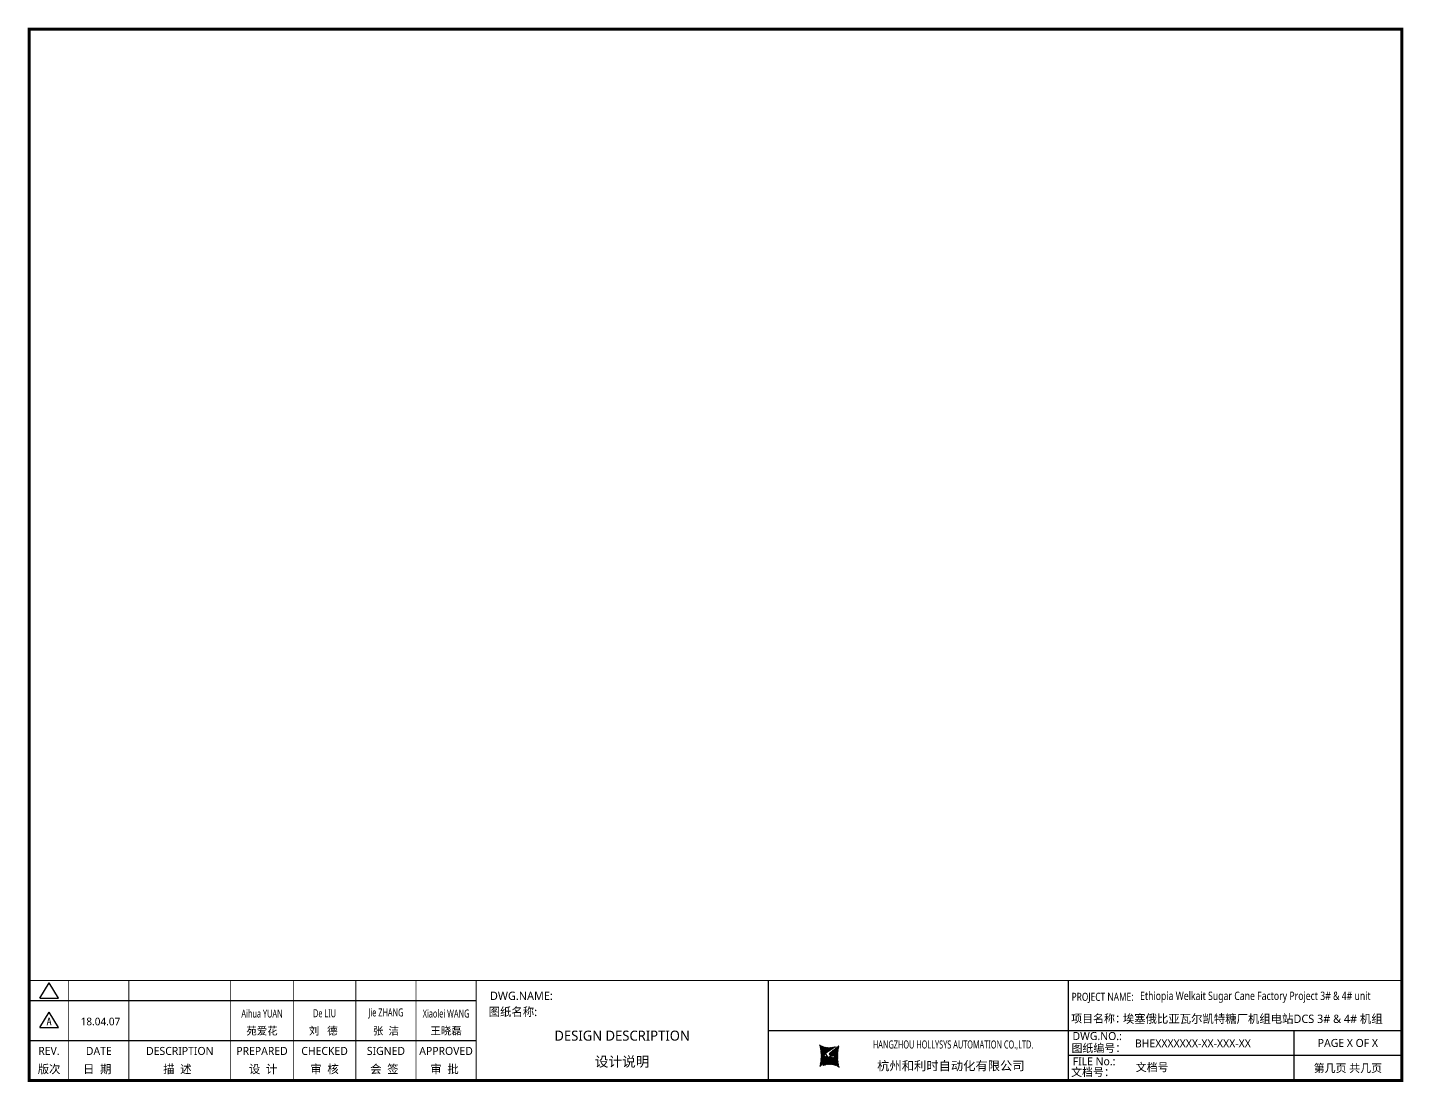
# Model space of a CAD drawing. Extents: x -29235853 to 12372, y -15815523 to 7212.
# Drawn here: x -29235853 to -11158536, y -15815523 to -1957450 of the extents above; entities that cross this region are included whole.
import ezdxf
from ezdxf.enums import TextEntityAlignment as Align
from ezdxf.lldxf.tags import DXFTag

# ---------------------------------------------------------------- set-up
doc = ezdxf.new("R2010")
doc.units = 0
doc.header["$LTSCALE"] = 10
doc.header["$MEASUREMENT"] = 0
doc.layers.get('0').update_dxf_attribs({"linetype": 'CONTINUOUS'})
doc.layers.add('t', color=1, linetype='CONTINUOUS')
doc.layers.add('标准图框及表格', color=7, linetype='CONTINUOUS')
doc.styles.add('HZ', font='arial.ttf')
doc.styles.get("Standard").update_dxf_attribs({"font": '', "width": 0.65})
doc.styles.add('微软雅黑', font='')
doc.styles.get('Standard').set_extended_font_data('SimSun')
doc.styles.get('微软雅黑').set_extended_font_data('Microsoft YaHei')
tags = doc.linetypes.add('CENTER', pattern=[0.6, 0.375, -0.075, 0.075, -0.075]).pattern_tags.tags
tags[10:11] = [DXFTag(74, 4), DXFTag(75, 0), DXFTag(340, '0'), DXFTag(46, 1.0), DXFTag(50, 0.0), DXFTag(44, 0.0), DXFTag(45, 0.0)]
tags[8:9] = [DXFTag(74, 4), DXFTag(75, 0), DXFTag(340, '0'), DXFTag(46, 1.0), DXFTag(50, 0.0), DXFTag(44, 0.0), DXFTag(45, 0.0)]
tags[6:7] = [DXFTag(74, 4), DXFTag(75, 0), DXFTag(340, '0'), DXFTag(46, 1.0), DXFTag(50, 0.0), DXFTag(44, 0.0), DXFTag(45, 0.0)]
tags[4:5] = [DXFTag(74, 4), DXFTag(75, 0), DXFTag(340, '0'), DXFTag(46, 1.0), DXFTag(50, 0.0), DXFTag(44, 0.0), DXFTag(45, 0.0)]
pattern_1 = [(45, (0, 0), (-0.736262898216564, 0.7362628982165641), [])]

# ---------------------------------------------------------------- blocks, each defined once
blk = doc.blocks.new('图框-中英文.180408')
at = {"layer": '标准图框及表格'}
h = blk.add_hatch(dxfattribs=at)
h.set_pattern_fill('ANSI31', color=5, scale=8.329863809039892, style=0)
h.set_pattern_definition(pattern_1)
edge = h.paths.add_edge_path()
edge.add_arc((2399.257256036391, -2998.153851416566), 55.18534773488954, 238.1092081981581, 291.6531626184834)
edge.add_line((2419.619937407027, -3049.445018414634), (2388.525499730735, -3070.242821799802))
edge.add_arc((2238.907377712399, -3078.328790578547), 135.3602868968974, 346.3915348661821, 374.2500326978034)
edge.add_line((2370.467593623529, -3110.177132109857), (2397.50623789792, -3087.85242802291))
edge.add_line((2391.339199201146, -3080.281448750429), (2396.143986595598, -3080.898839897796))
edge.add_spline(control_points=[(2397.470018868538, -3087.887634953957), (2398.35948137939, -3087.023080631327), (2399.970992452319, -3085.456697735681), (2399.869182150054, -3081.252294174519), (2397.426500162081, -3081.012803431273), (2396.121921064187, -3080.884897048199)], knot_values=[0, 0, 0, 0, 6.844331067525468, 12.40042740766005, 18.76924275352248, 18.76924275352248, 18.76924275352248, 18.76924275352248], weights=[1, 1, 1, 1, 1, 1], degree=3, periodic=0)
edge.add_spline(control_points=[(2388.515363058686, -3070.265433304907), (2387.789374929038, -3070.86905758363), (2386.478198365832, -3071.959237952229), (2385.544096281083, -3073.38263759949), (2385.127199159644, -3074.017912079413)], knot_values=[0, 0, 0, 0, 5.253673658024614, 9.488438564008057, 9.488438564008057, 9.488438564008057, 9.488438564008057], weights=[1, 1, 1, 1, 1], degree=3, periodic=0)
edge.add_spline(control_points=[(2386.272665588534, -3072.281716856574), (2385.721471206634, -3072.905523096015), (2384.632427465753, -3074.386714445929), (2384.912828655535, -3077.72895088909), (2387.858851342782, -3079.895552619193), (2390.185443934519, -3080.145534927004), (2391.314573401905, -3080.266855002868)], knot_values=[10.66597461496156, 10.66597461496156, 10.66597461496156, 10.66597461496156, 18.97770399508879, 28.89455822145742, 41.119553648298, 52.64692538081317, 52.64692538081317, 52.64692538081317, 52.64692538081317], weights=[1, 1, 1, 1, 1, 1, 1], degree=3, periodic=0)
h = blk.add_hatch(dxfattribs=at)
h.set_pattern_fill('ANSI31', color=3, scale=8.329863809039892, style=0)
h.set_pattern_definition(pattern_1)
edge = h.paths.add_edge_path()
edge.add_line((2402.469732125144, -3075.776359090531), (2407.706041465404, -3076.440586092609))
edge.add_spline(control_points=[(2401.044493204623, -3068.769946203269), (2400.155030693568, -3069.634500525768), (2398.543519620813, -3071.200883421574), (2398.645329922932, -3075.40528698259), (2401.088011911052, -3075.644777725895), (2402.392591008975, -3075.772684108895)], knot_values=[0, 0, 0, 0, 6.844331067526932, 12.40042740766158, 18.76924275352342, 18.76924275352342, 18.76924275352342, 18.76924275352342], weights=[1, 1, 1, 1, 1, 1], degree=3, periodic=0)
edge.add_line((2428.046918449632, -3046.480449047325), (2401.008274175249, -3068.805153134272))
edge.add_spline(control_points=[(2412.625169549749, -3083.918607966574), (2413.015644598316, -3083.422785431954), (2413.86377905187, -3082.052674005965), (2413.601683417044, -3078.928630268005), (2410.655660730175, -3076.762028538062), (2408.329068138031, -3076.512046230251), (2407.199938671052, -3076.390726154226)], knot_values=[12.65408913243743, 12.65408913243743, 12.65408913243743, 12.65408913243743, 18.97770399508879, 28.89455822145742, 41.119553648298, 52.64692538081317, 52.64692538081317, 52.64692538081317, 52.64692538081317], weights=[1, 1, 1, 1, 1, 1, 1], degree=3, periodic=0)
edge.add_line((2411.626283690712, -3084.975693399283), (2412.781242849298, -3083.732051979769))
edge.add_line((2410.021343801694, -3086.399138189481), (2411.626283690712, -3084.975693399414))
edge.add_line((2378.894574665755, -3107.212562742519), (2409.989012342048, -3086.414759357351))
edge.add_arc((2399.257256036391, -3158.503729740543), 55.18534773488965, 58.10920819815809, 111.6531626184834)
edge.add_arc((2559.607134360383, -3078.328790578547), 135.360286896897, 166.3915348661823, 194.2500326978024)
at = {"color": 7}
for p, q in [((2215.642035047145, -2851.581424744189), (2215.642035047145, -3151.581424744189)), ((3115.642035047145, -2851.581424744189), (3115.642035047145, -3151.581424744189)), ((0, -2911.581424744189), (1340.158172602998, -2911.581424744189)), ((2215.642035047145, -3001.581424744189), (3115.642035047145, -3001.581424744189)), ((3115.642035047145, -3001.581424744189), (4115.642035047145, -3001.581424744189)), ((3791.785572043125, -3001.581424744189), (3791.785572043125, -3151.581424744189)), ((0, -3031.581424744189), (1340.158172602998, -3031.581424744189)), ((4115.642035047145, -3076.581424744189), (3115.642035047145, -3076.581424744189))]:
    blk.add_line(p, q, dxfattribs=at)
at = {"color": 7, "const_width": 3}
blk.add_lwpolyline([(4115.642035047145, -2851.581424744189), (0, -2851.581424744189)], dxfattribs=at)
at = {"layer": 't', "color": 7}
for p, q in [((31.94938321653171, -2904.992613363662), (59.89920926059131, -2859.122325316828)), ((87.8490353046218, -2904.992613363662), (59.89920926059131, -2859.122325316828)), ((31.94938321653171, -2904.992613363662), (87.8490353046218, -2904.992613363662)), ((31.94938321653171, -2992.977239491032), (59.89920926059131, -2947.106951444141)), ((87.8490353046218, -2992.977239491032), (59.89920926059131, -2947.106951444141)), ((31.94938321653171, -2992.977239491032), (87.8490353046218, -2992.977239491032))]:
    blk.add_line(p, q, dxfattribs=at)
at = {"layer": 't', "color": 7, "const_width": 9.61519705431492}
blk.add_lwpolyline([(4115.642035047145, -3151.581424744189), (4115.642035047145, 0), (0, 0), (0, -3151.581424744189)], close=True, dxfattribs=at)
at = {"layer": 't', "color": 7, "const_width": 2.40379926357873}
for points in [[(118.7653193609731, -2852.783324375967), (118.7653193609731, -3151.581424744189)], [(299.0502641293569, -2852.783324375967), (299.0502641293569, -3151.581424744189)], [(604.3883150879992, -2852.783324375967), (604.3883150879992, -3156.41304604568)], [(791.9882990770857, -2852.783324375967), (791.9882990770857, -3156.41304604568)], [(979.588283066143, -2852.783324375967), (979.588283066143, -3156.41304604568)], [(1159.873227834585, -2852.783324375967), (1159.873227834585, -3156.41304604568)], [(1340.158172602998, -2852.783324375967), (1340.158172602998, -3156.41304604568)]]:
    blk.add_lwpolyline(points, dxfattribs=at)
at = {"color": 7, "linetype": 'CENTER', "style": '微软雅黑'}
for s, height, p in [('项目名称：', 24, (3124.400708290763, -2978.08435632446)), ('图纸编号：', 24, (3125.2212882557, -3066.664538382978)), ('杭州和利时自动化有限公司', 27, (2542.549152440595, -3121.114498389041)), ('文档号：', 24, (3124.032392707933, -3138.728717091954))]:
    blk.add_text(s, height=height, dxfattribs=at).set_placement(p)
at = {"color": 7, "style": '微软雅黑', "flags": 8}
for tag, p, height in [('DWG.NAME:', (1381.636459220965, -2910.37952511241), 25), ('DWG.NO.:', (3128.186172261583, -3030.402470643486), 24), ('图纸编号', (3315.362718925957, -3052.404678158069), 24), ('FILENO.:', (3128.672545599984, -3106.104124450346), 24), ('文档号', (3317.726365529132, -3124.132485953713), 24)]:
    blk.add_attdef(tag, p, '', height=height, dxfattribs=at)
at = {"color": 7, "style": '微软雅黑', "width": 0.8, "flags": 8}
for tag, p, height in [('PROJECT_NAME', (3330.905957438157, -2910.329193483971), 25), ('PROJECTNAME:', (3125.480185663539, -2912.807924402037), 24)]:
    blk.add_attdef(tag, p, '', height=height, dxfattribs=at)
at = {"color": 7, "flags": 8}
blk.add_attdef('A', text='', height=23, dxfattribs=at).set_placement((59.89920926059131, -2974.881554149018), align=Align.MIDDLE)
at = {"color": 7, "style": '微软雅黑', "flags": 8}
for tag, height, p in [('设计时间', 23, (213.8658221408186, -2974.881554149018)), ('刘仁', 23, (698.1883070825425, -3002.188376027443)), ('王姝芬', 23, (885.7882910716289, -3002.188376027443)), ('侯方', 23, (1069.730755450379, -3002.188376027443)), ('李丹丹', 23, (1250.015700218792, -3002.188376027443)), ('#10STATIONONTROLCABINETCOVER', 30, (1777.900103825072, -3017.182374560078)), ('REV.', 24, (59.38265968048654, -3063.048954873535)), ('DATE', 24, (208.907791745165, -3063.048954873535)), ('DESCRIPTION', 24, (451.7192896086781, -3063.048954873535)), ('PREPARED', 24, (698.1883070825425, -3063.048954873535)), ('CHECKED', 24, (885.7882910716144, -3063.048954873535)), ('SIGNED', 24, (1069.730755450364, -3063.048954873535)), ('APPROVED', 24, (1250.015700218792, -3063.048954873535)), ('PAGEXOFX', 24, (3953.713803545135, -3039.081424744189)), ('图纸名称', 30, (1777.900103825072, -3094.695064044037)), ('第几页共几页', 24, (3953.713803545135, -3114.081424744189))]:
    blk.add_attdef(tag, text='', height=height, dxfattribs=at).set_placement(p, align=Align.MIDDLE)
at = {"color": 7, "style": '微软雅黑', "width": 0.7, "flags": 8}
for tag, p in [('RENLIU', (698.1883070825425, -2950.380597809435)), ('SHUFENWANG', (885.7882910716289, -2950.380597809435)), ('FANGHOU', (1069.730755450379, -2950.380597809435)), ('DANDANLI', (1250.015700218792, -2950.380597809435)), ('HANGZHOUHOLLYSYSAUTOMATIONCO.,LTD.', (2770.082304289484, -3045.714803244191))]:
    blk.add_attdef(tag, text='', height=24, dxfattribs=at).set_placement(p, align=Align.MIDDLE)
at = {"color": 7, "style": '微软雅黑', "flags": 8}
for tag, p in [('图纸名称:', (1377.81237181677, -2965.923337057193)), ('项目名称', (3279.060043926354, -2986.764379690278))]:
    blk.add_attdef(tag, text='', height=25, dxfattribs=at).set_placement(p, align=Align.BOTTOM_LEFT)
at = {"layer": 't', "color": 7, "style": '微软雅黑'}
for s, p in [('版次', (59.89920926059131, -3117.600441270843)), ('日  期', (204.1999693705875, -3117.600441270843)), ('描  述', (444.4895954714448, -3117.600441270843)), ('设  计', (701.4970341851513, -3117.600441270843)), ('审  核', (885.5947788425256, -3117.600441270843)), ('会  签', (1065.022933075787, -3117.600441270843)), ('审  批', (1245.3078778442, -3117.600441270843))]:
    blk.add_text(s, height=25, dxfattribs=at).set_placement(p, align=Align.MIDDLE_CENTER)
at = {"layer": '标准图框及表格', "color": 5, "style": 'HZ'}
for s, p in [('pgqh', (2373.884875617339, -3059.677228196226)), ('hollilas', (2374.051901626051, -3085.968484618272))]:
    blk.add_text(s, height=5.205656721233694, dxfattribs=at).set_placement(p)
at = {"layer": '标准图框及表格', "color": 3, "style": 'HZ'}
for s, height, p in [('auto', 8.676094535389492, (2400.907127263781, -3074.200036411981)), ('hollysys', 4.338047267694746, (2402.5381050141, -3099.731461394062))]:
    blk.add_text(s, height=height, dxfattribs=at).set_placement(p)

msp = doc.modelspace()

# ---------------------------------------------------------------- block references
at = {"color": 1, "lineweight": -2}
ref = msp.add_blockref('图框-中英文.180408', (-29214785.45651344, -1978517.690931242), dxfattribs=dict(at, xscale=4382.10669631388, yscale=4382.10669631388, zscale=4382.10669631388))
ref.add_attrib('第几页共几页', '第几页 共几页', dxfattribs={"color": 7, "height": 105170.5607115331, "style": '微软雅黑'}).set_placement((-11889189.72268968, -15624754.75516942), align=Align.MIDDLE)
ref.add_attrib('图纸编号', 'BHEXXXXXXX-XX-XXX-XX', (-14686512.28519861, -15354480.67094753), dxfattribs={"color": 7, "height": 105170.5607115331, "style": '微软雅黑'})
ref.add_attrib('文档号', '文档号', (-14676154.53359112, -15668799.57780074), dxfattribs={"color": 7, "height": 105170.5607115331, "style": '微软雅黑'})
ref.add_attrib('图纸名称', '设计说明', dxfattribs={"color": 7, "height": 131463.2008894164, "style": '微软雅黑'}).set_placement((-21423837.50616445, -15539801.65412813), align=Align.MIDDLE)
ref.add_attrib('刘仁', '苑爱花', dxfattribs={"color": 7, "height": 100788.4540152192, "style": '微软雅黑'}).set_placement((-26155249.80075898, -15134427.47711679), align=Align.MIDDLE)
ref.add_attrib('王姝芬', '刘   德 ', dxfattribs={"color": 7, "height": 100788.4540152192, "style": '微软雅黑'}).set_placement((-25333166.65469202, -15134427.47711679), align=Align.MIDDLE)
ref.add_attrib('侯方', '张  洁', dxfattribs={"color": 7, "height": 100788.4540152192, "style": '微软雅黑'}).set_placement((-24527111.14980143, -15134427.47711679), align=Align.MIDDLE)
ref.add_attrib('李丹丹', '王晓磊', dxfattribs={"color": 7, "height": 100788.4540152192, "style": '微软雅黑'}).set_placement((-23737083.28608719, -15134427.47711679), align=Align.MIDDLE)
ref.add_attrib('设计时间', '18.04.07', dxfattribs={"color": 7, "height": 100788.4540152192, "style": '微软雅黑'}).set_placement((-28277602.60519748, -15014766.0701083), align=Align.MIDDLE)
ref.add_attrib('A', 'A', dxfattribs={"color": 7, "height": 100788.4540152192}).set_placement((-28952300.73050869, -15014766.0701083), align=Align.MIDDLE)
ref.add_attrib('REV.', 'REV.', dxfattribs={"color": 7, "height": 105170.5607115331, "style": '微软雅黑'}).set_placement((-28954564.30588265, -15401125.02721979), align=Align.MIDDLE)
ref.add_attrib('DATE', 'DATE', dxfattribs={"color": 7, "height": 105170.5607115331, "style": '微软雅黑'}).set_placement((-28299329.2233948, -15401125.02721979), align=Align.MIDDLE)
ref.add_attrib('DESCRIPTION', 'DESCRIPTION', dxfattribs={"color": 7, "height": 105170.5607115331, "style": '微软雅黑'}).set_placement((-27235303.3326651, -15401125.02721979), align=Align.MIDDLE)
ref.add_attrib('PREPARED', 'PREPARED', dxfattribs={"color": 7, "height": 105170.5607115331, "style": '微软雅黑'}).set_placement((-26155249.80075898, -15401125.02721979), align=Align.MIDDLE)
ref.add_attrib('CHECKED', 'CHECKED', dxfattribs={"color": 7, "height": 105170.5607115331, "style": '微软雅黑'}).set_placement((-25333166.65469209, -15401125.02721979), align=Align.MIDDLE)
ref.add_attrib('SIGNED', 'SIGNED', dxfattribs={"color": 7, "height": 105170.5607115331, "style": '微软雅黑'}).set_placement((-24527111.14980149, -15401125.02721979), align=Align.MIDDLE)
ref.add_attrib('APPROVED', 'APPROVED', dxfattribs={"color": 7, "height": 105170.5607115331, "style": '微软雅黑'}).set_placement((-23737083.28608719, -15401125.02721979), align=Align.MIDDLE)
ref.add_attrib('RENLIU', 'Aihua YUAN', dxfattribs={"color": 7, "height": 105170.5607115331, "style": '微软雅黑', "width": 0.6999999999999998}).set_placement((-26155249.80075898, -14907400.26526652), align=Align.MIDDLE)
ref.add_attrib('SHUFENWANG', 'De LIU', dxfattribs={"color": 7, "height": 105170.5607115331, "style": '微软雅黑', "width": 0.6999999999999998}).set_placement((-25333166.65469202, -14907400.26526652), align=Align.MIDDLE)
ref.add_attrib('FANGHOU', 'Jie ZHANG', dxfattribs={"color": 7, "height": 105170.5607115331, "style": '微软雅黑', "width": 0.6999999999999998}).set_placement((-24527111.14980143, -14907400.26526652), align=Align.MIDDLE)
ref.add_attrib('DANDANLI', 'Xiaolei WANG', dxfattribs={"color": 7, "height": 105170.5607115331, "style": '微软雅黑', "width": 0.6999999999999998}).set_placement((-23737083.28608719, -14907400.26526652), align=Align.MIDDLE)
ref.add_attrib('DWG.NAME:', 'DWG.NAME:', (-23160307.07668985, -14732111.29674115), dxfattribs={"color": 7, "height": 109552.667407847, "style": '微软雅黑'})
ref.add_attrib('#10STATIONONTROLCABINETCOVER', 'DESIGN DESCRIPTION', dxfattribs={"color": 7, "height": 131463.2008894164, "style": '微软雅黑'}).set_placement((-21423837.50616445, -15200132.77849117), align=Align.MIDDLE)
ref.add_attrib('图纸名称:', '图纸名称:', dxfattribs={"color": 7, "height": 109552.667407847, "style": '微软雅黑'}).set_placement((-23177064.63571106, -14975510.20700318), align=Align.BOTTOM_LEFT)
ref.add_attrib('HANGZHOUHOLLYSYSAUTOMATIONCO.,LTD.', 'HANGZHOU HOLLYSYS AUTOMATION CO.,LTD.', dxfattribs={"color": 7, "height": 105170.5607115331, "style": '微软雅黑', "width": 0.6999999999999998}).set_placement((-17075989.2415459, -15325164.92528992), align=Align.MIDDLE)
ref.add_attrib('项目名称', '埃塞俄比亚瓦尔凯特糖厂机组电站DCS 3# & 4# 机组', dxfattribs={"color": 7, "height": 109552.667407847, "style": '微软雅黑'}).set_placement((-14845594.48040847, -15066837.87948378), align=Align.BOTTOM_LEFT)
ref.add_attrib('PROJECT_NAME', 'Ethiopia Welkait Sugar Cane Factory Project 3# & 4# unit ', (-14618400.15563189, -14731890.73817513), dxfattribs={"color": 7, "height": 109552.667407847, "style": '微软雅黑', "width": 0.8})
ref.add_attrib('PAGEXOFX', 'PAGE X OF X', dxfattribs={"color": 7, "height": 105170.5607115331, "style": '微软雅黑'}).set_placement((-11889189.72268968, -15296096.75294588), align=Align.MIDDLE)
ref.add_attrib('DWG.NO.:', 'DWG.NO.:', (-15506739.88372947, -15258064.65006419), dxfattribs={"color": 7, "height": 105170.5607115331, "style": '微软雅黑'})
ref.add_attrib('FILENO.:', 'FILE No.:', (-15504608.54386635, -15589797.37413326), dxfattribs={"color": 7, "height": 105170.5607115331, "style": '微软雅黑'})
ref.add_attrib('PROJECTNAME:', 'PROJECT NAME:', (-15518597.8057209, -14742752.80152955), dxfattribs={"color": 7, "height": 105170.5607115331, "style": '微软雅黑', "width": 0.8000000000000002})

doc.saveas('drawing.dxf')
